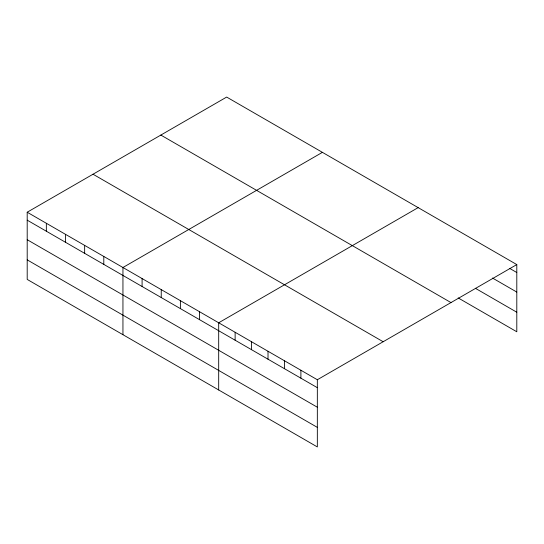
<?xml version="1.0" encoding="UTF-8"?>
<svg xmlns="http://www.w3.org/2000/svg" width="544" height="544" viewBox="0 0 544 544"><rect width="100%" height="100%" fill="white"/><g stroke="black" fill="none" stroke-linecap="round" stroke-linejoin="round"><path stroke-width="0.82" d="M317.336 407.232L317.336 379.739L27.2 212.228L27.2 279.419L317.336 446.93L317.336 407.232L27.2 239.72M27.2 212.228L226.664 97.07L516.8 264.581L516.8 331.772L458.184 297.935M322.408 152.347L122.944 267.505L122.944 334.703M418.152 207.624L218.688 322.782L218.688 389.98M317.336 379.739L516.8 264.581M509.653 268.389L516.8 272.517M492.497 278.038L516.8 292.074M475.34 288.279L516.8 312.222M160.84 135.068L450.976 302.58M93.024 174.223L383.16 341.734M27.2 220.164L317.336 387.675M27.2 259.869L317.336 427.38M300.9 370.246L300.9 378.182M284.458 360.754L284.458 368.689M268.015 351.261L268.015 359.196M251.573 341.768L251.573 349.704M235.13 332.275L235.13 340.211M199.539 311.726L199.539 319.668M180.39 300.669L180.39 308.611M161.242 289.619L161.242 297.554M142.093 278.562L142.093 286.498M103.795 256.448L103.795 264.391M84.646 245.392L84.646 253.334M65.498 234.335L65.498 242.277M46.349 223.285L46.349 231.22"/></g></svg>
